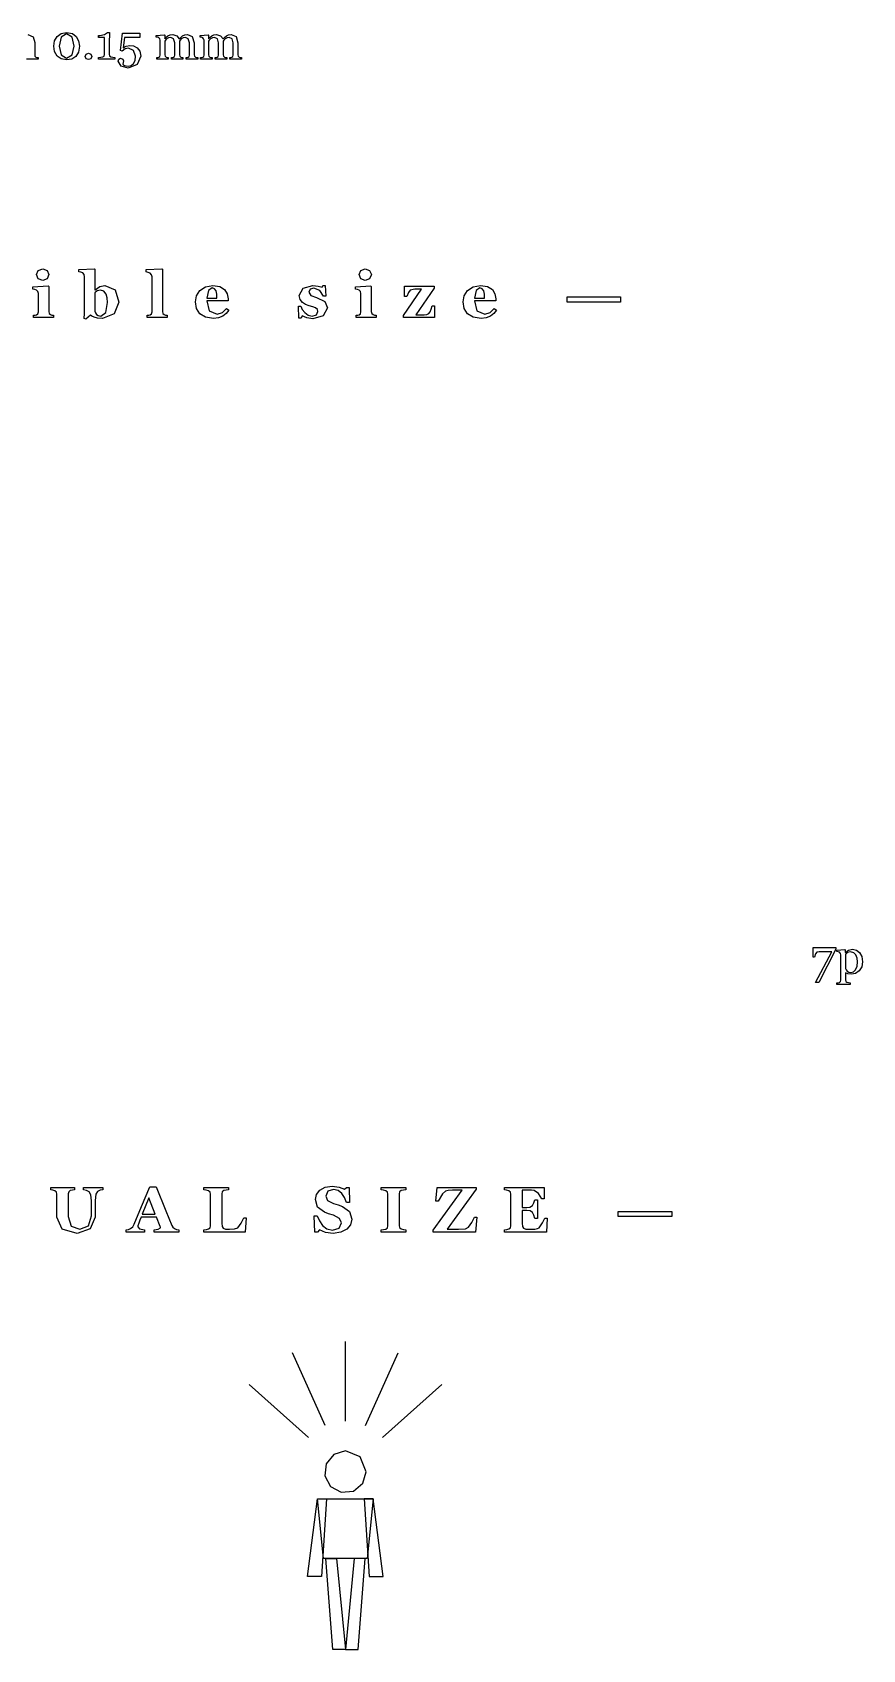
# Model space of a CAD drawing. Extents: x 0 to 118, y 2 to 170.
# Drawn here: x 74.63 to 95.5, y 42 to 82.67 of the extents above; entities that cross this region are included whole.
import ezdxf

# ---------------------------------------------------------------- set-up
doc = ezdxf.new("R2010")
doc.units = 0

msp = doc.modelspace()

# ---------------------------------------------------------------- linework, layer by layer
at = {"layer": 'Layer 1', "color": 7}
for points in [[(74.521205, 82.618322), (74.649377, 82.564002), (74.691492, 82.42057), (74.691492, 82.10746), (74.698817, 82.07267), (74.72384, 82.05252), (74.748865, 82.04397), (74.778772, 82.04032), (74.778747, 82)], [(75.737, 82.570067), (75.794982, 82.459595), (75.814507, 82.32776), (75.790707, 82.178832), (75.7254, 82.07019), (75.624083, 82.003052), (75.493467, 81.980477), (75.353085, 82.006722), (75.252987, 82.078742), (75.192562, 82.189827), (75.173037, 82.327767), (75.191962, 82.461432), (75.252387, 82.571907), (75.353095, 82.64698), (75.494087, 82.674445), (75.63752, 82.64637), (75.737007, 82.570075), (75.737, 82.570067)], [(75.679627, 82.32776), (75.629577, 82.552977), (75.49469, 82.632935), (75.35797, 82.552977), (75.307922, 82.32776), (75.35553, 82.10559), (75.49347, 82.021972), (75.631407, 82.10559), (75.679627, 82.32776), (75.679627, 82.32776)], [(76.70807, 82), (76.296693, 82), (76.296693, 82.043335), (76.353455, 82.04821), (76.407165, 82.05676), (76.435853, 82.076285), (76.446228, 82.117787), (76.446228, 82.546255), (76.29425, 82.546255), (76.29425, 82.597525), (76.32782, 82.597525), (76.445617, 82.62195), (76.52069, 82.67444), (76.57135, 82.67444), (76.5677, 82.581667), (76.56595, 82.486452), (76.56595, 82.124515), (76.5751, 82.086062), (76.602565, 82.061638), (76.654445, 82.049437), (76.708158, 82.043337), (76.70807, 82)], [(77.26593, 82.286255), (77.332458, 82.204467), (77.359315, 82.079345), (77.269593, 81.86267), (77.04193, 81.777222), (76.861268, 81.82788), (76.787415, 81.945677), (76.802665, 82), (76.849663, 82.0232), (76.905205, 82.003675), (76.92473, 81.96217), (76.91803, 81.913342), (76.907655, 81.870007), (76.92353, 81.858407), (76.949775, 81.844357), (76.988228, 81.832757), (77.041938, 81.827257), (77.11579, 81.843132), (77.174385, 81.89013), (77.213448, 81.968255), (77.226873, 82.078727), (77.178655, 82.22094), (77.052923, 82.277702), (76.96137, 82.259402), (76.885685, 82.198367), (76.844793, 82.214242), (76.896673, 82.654917), (77.333685, 82.654917), (77.333685, 82.546275), (76.94611, 82.546275), (76.914373, 82.287485), (76.986395, 82.325937), (77.08527, 82.345462), (77.177435, 82.331412), (77.265935, 82.286247), (77.26593, 82.286255)], [(78.788147, 82), (78.494567, 82), (78.494567, 82.040283), (78.522645, 82.042783), (78.54828, 82.047657), (78.573302, 82.066582), (78.581852, 82.102595), (78.581852, 82.413262), (78.552557, 82.51092), (78.480535, 82.54571), (78.424382, 82.53656), (78.376165, 82.510925), (78.346257, 82.481627), (78.328557, 82.455992), (78.328557, 82.108702), (78.335882, 82.073302), (78.360905, 82.052552), (78.38593, 82.044002), (78.415837, 82.040352), (78.415837, 82), (78.128362, 82), (78.128362, 82.040283), (78.155217, 82.042783), (78.179642, 82.047657), (78.204665, 82.066582), (78.213215, 82.102595), (78.213215, 82.413262), (78.18392, 82.51092), (78.111897, 82.54571), (78.055745, 82.535935), (78.007527, 82.510302), (77.97762, 82.479785), (77.95932, 82.45476), (77.95932, 82.10991), (77.96787, 82.07512), (77.993505, 82.053745), (78.01975, 82.044595), (78.049657, 82.04032), (78.049657, 82), (77.757297, 82), (77.757297, 82.040283), (77.785985, 82.042783), (77.81223, 82.047657), (77.837255, 82.066582), (77.845805, 82.102595), (77.845805, 82.47674), (77.836655, 82.51153), (77.81223, 82.538385), (77.783542, 82.549985), (77.748142, 82.556085), (77.748142, 82.595757), (77.94956, 82.609182), (77.95811, 82.600632), (77.95811, 82.514575), (77.962385, 82.514575), (77.999615, 82.550585), (78.04051, 82.584155), (78.09361, 82.608555), (78.16319, 82.61833), (78.263897, 82.586592), (78.324322, 82.51091), (78.362775, 82.54814), (78.40733, 82.58293), (78.461652, 82.608565), (78.531842, 82.61834), (78.652692, 82.568292), (78.697247, 82.414482), (78.697247, 82.108697), (78.704572, 82.073297), (78.729595, 82.052547), (78.757062, 82.043997), (78.78819, 82.040347), (78.788147, 82)], [(79.88922, 82), (79.595642, 82), (79.595642, 82.040283), (79.623717, 82.042783), (79.649352, 82.047657), (79.674377, 82.066582), (79.682927, 82.102595), (79.682927, 82.413262), (79.65363, 82.51092), (79.58161, 82.54571), (79.525458, 82.53656), (79.47724, 82.510925), (79.447333, 82.481627), (79.429632, 82.455992), (79.429632, 82.108702), (79.436957, 82.073302), (79.461982, 82.052552), (79.487007, 82.044002), (79.516915, 82.040352), (79.516915, 82), (79.229437, 82), (79.229437, 82.040283), (79.256295, 82.042783), (79.280695, 82.047657), (79.30572, 82.066582), (79.31427, 82.102595), (79.31427, 82.413262), (79.284972, 82.51092), (79.212953, 82.54571), (79.1568, 82.535935), (79.108582, 82.510302), (79.078675, 82.479785), (79.060375, 82.45476), (79.060375, 82.10991), (79.068925, 82.07512), (79.09456, 82.053745), (79.120805, 82.044595), (79.150712, 82.04032), (79.150712, 82), (78.858355, 82), (78.858355, 82.040283), (78.887043, 82.042783), (78.913288, 82.047657), (78.93831, 82.066582), (78.94686, 82.102595), (78.94686, 82.47674), (78.93771, 82.51153), (78.91331, 82.538385), (78.884623, 82.549985), (78.849223, 82.556085), (78.849223, 82.595757), (79.050638, 82.609182), (79.059188, 82.600632), (79.059188, 82.514575), (79.063463, 82.514575), (79.100695, 82.550585), (79.141588, 82.584155), (79.194688, 82.608555), (79.264268, 82.61833), (79.364978, 82.586592), (79.425403, 82.51091), (79.463853, 82.54814), (79.50841, 82.58293), (79.56273, 82.608565), (79.63292, 82.61834), (79.75377, 82.568292), (79.798328, 82.414482), (79.798328, 82.108697), (79.805653, 82.073297), (79.830678, 82.052547), (79.858143, 82.043997), (79.88927, 82.040347), (79.88922, 82)], [(74.778747, 82), (74.483947, 82)], [(76.130677, 82.07019), (76.105652, 82.011597), (76.047057, 81.987797), (75.987855, 82.011597), (75.96343, 82.07019), (75.987855, 82.128785), (76.047057, 82.153807), (76.105652, 82.128785), (76.130677, 82.07019), (76.130677, 82.07019)], [(75.048493, 76.582275), (75.001678, 76.479125), (74.892183, 76.437072), (74.781098, 76.479125), (74.735078, 76.582275), (74.781098, 76.685425), (74.892183, 76.728272), (75.002473, 76.685425), (75.048493, 76.582275), (75.048493, 76.582275)], [(76.80893, 75.888), (76.690705, 75.59204), (76.392365, 75.47461), (76.27176, 75.484935), (76.18686, 75.508735), (76.128143, 75.538092), (76.094025, 75.562692), (75.98056, 75.459542), (75.933748, 75.477792), (75.940098, 75.60316), (75.943273, 75.786447), (75.943273, 76.529125), (75.930573, 76.584665), (75.89804, 76.624337), (75.853608, 76.640987), (75.800445, 76.649712), (75.800445, 76.707635), (76.192413, 76.72826), (76.204313, 76.71556), (76.204313, 76.199815), (76.209063, 76.199815), (76.328083, 76.282332), (76.450275, 76.308517), (76.712908, 76.195052), (76.808918, 75.887985), (76.80893, 75.888)], [(78.0195, 75.5), (77.522002, 75.5), (77.522002, 75.557923), (77.561675, 75.561898), (77.596587, 75.569823), (77.630707, 75.5968), (77.640232, 75.644407), (77.640232, 76.523557), (77.627533, 76.5791), (77.595, 76.618772), (77.5466, 76.638597), (77.490265, 76.649697), (77.490265, 76.70762), (77.889375, 76.728245), (77.901275, 76.715545), (77.901275, 75.654695), (77.9116, 75.607087), (77.944925, 75.578522), (77.97825, 75.565822), (78.01951, 75.557897), (78.0195, 75.5)], [(83.156158, 76.582275), (83.109345, 76.479125), (82.999848, 76.437072), (82.888762, 76.479125), (82.842742, 76.582275), (82.888762, 76.685425), (82.999848, 76.728272), (83.110138, 76.685425), (83.156158, 76.582275), (83.156158, 76.582275)], [(75.164338, 75.5), (74.662873, 75.5), (74.662873, 75.557923), (74.703338, 75.561898), (74.737458, 75.569823), (74.773162, 75.5968), (74.783487, 75.644407), (74.783487, 76.106197), (74.770787, 76.1546), (74.73905, 76.188717), (74.69541, 76.206967), (74.64304, 76.218067), (74.64304, 76.276), (75.031835, 76.296625), (75.043735, 76.284725), (75.043735, 75.65472), (75.055635, 75.607112), (75.089755, 75.578547), (75.124668, 75.565848), (75.16434, 75.557923), (75.164338, 75.5)], [(76.524078, 75.878475), (76.514553, 75.994317), (76.4844, 76.0935), (76.428065, 76.161737), (76.341577, 76.187922), (76.26144, 76.172047), (76.20431, 76.125235), (76.20431, 75.663442), (76.22176, 75.62139), (76.24874, 75.581715), (76.289205, 75.549977), (76.349507, 75.539652), (76.477255, 75.627727), (76.524067, 75.87846), (76.524078, 75.878475)], [(79.57364, 75.689635), (79.506195, 75.603943), (79.417327, 75.535705), (79.309417, 75.490478), (79.184845, 75.474603), (78.98172, 75.507928), (78.841277, 75.597588), (78.757965, 75.730095), (78.730987, 75.89672), (78.760345, 76.051445), (78.845245, 76.183953), (78.980927, 76.2752), (79.165007, 76.310113), (79.347502, 76.283135), (79.46573, 76.20855), (79.531585, 76.101433), (79.55221, 75.972893), (79.55221, 75.921318), (79.015832, 75.921318), (79.078517, 75.67376), (79.277675, 75.58886), (79.411767, 75.629325), (79.51333, 75.73327), (79.57364, 75.689635)], [(79.270538, 75.99115), (79.265788, 76.088745), (79.249138, 76.17047), (79.211845, 76.226807), (79.15313, 76.245857), (79.055535, 76.183967), (79.01586, 75.987982), (79.270538, 75.99115)], [(81.67978, 75.473022), (81.529023, 75.496022), (81.415558, 75.54363), (81.391758, 75.489675), (81.329868, 75.489675), (81.319543, 75.785635), (81.377465, 75.785635), (81.417138, 75.704702), (81.480615, 75.624562), (81.565513, 75.56426), (81.668663, 75.53966), (81.77578, 75.567432), (81.811485, 75.654712), (81.79561, 75.70708), (81.751968, 75.742785), (81.683733, 75.769762), (81.593277, 75.79674), (81.500443, 75.828477), (81.421098, 75.880052), (81.363968, 75.954637), (81.342543, 76.058582), (81.43617, 76.23949), (81.682935, 76.30852), (81.815443, 76.293445), (81.917798, 76.261707), (81.934473, 76.30852), (81.994775, 76.30852), (82.007475, 76.037952), (81.95114, 76.037952), (81.855925, 76.17998), (81.710723, 76.240282), (81.614713, 76.214892), (81.5798, 76.144275), (81.630583, 76.056995), (81.774197, 76.006212), (81.982083, 75.906237), (82.04794, 75.74596), (81.945585, 75.54442), (81.679778, 75.47301), (81.67978, 75.473022)], [(83.272002, 75.5), (82.770538, 75.5), (82.770538, 75.557923), (82.811005, 75.561898), (82.845123, 75.569823), (82.88083, 75.5968), (82.891155, 75.644407), (82.891155, 76.106197), (82.878455, 76.1546), (82.846717, 76.188717), (82.803078, 76.206967), (82.75071, 76.218067), (82.75071, 76.276), (83.139502, 76.296625), (83.151402, 76.284725), (83.151402, 75.65472), (83.163302, 75.607112), (83.19742, 75.578547), (83.232332, 75.565848), (83.272005, 75.557923), (83.272002, 75.5)], [(84.739655, 75.5), (83.958893, 75.5), (83.958893, 75.554748), (84.414338, 76.214905), (84.244538, 76.212405), (84.12552, 76.193355), (84.085053, 76.135433), (84.046172, 76.027523), (83.989837, 76.027523), (83.989837, 76.286983), (84.727752, 76.286983), (84.727752, 76.237788), (84.270722, 75.572078), (84.326262, 75.571328), (84.396087, 75.570578), (84.4794, 75.572078), (84.548432, 75.577628), (84.600005, 75.599853), (84.63095, 75.643493), (84.657927, 75.712525), (84.68332, 75.795838), (84.739655, 75.795838), (84.739655, 75.5)], [(86.301727, 75.689635), (86.234282, 75.603943), (86.145417, 75.535705), (86.037505, 75.490478), (85.912932, 75.474603), (85.709807, 75.507928), (85.569367, 75.597588), (85.486052, 75.730095), (85.459075, 75.89672), (85.488435, 76.051445), (85.573332, 76.183953), (85.709015, 76.2752), (85.893097, 76.310113), (86.075592, 76.283135), (86.193817, 76.20855), (86.259675, 76.101433), (86.2803, 75.972893), (86.2803, 75.921318), (85.743922, 75.921318), (85.806605, 75.67376), (86.005762, 75.58886), (86.139857, 75.629325), (86.24142, 75.73327), (86.301727, 75.689635)], [(85.998627, 75.99115), (85.993877, 76.088745), (85.977227, 76.17047), (85.939935, 76.226807), (85.88122, 76.245857), (85.783625, 76.183967), (85.743952, 75.987982), (85.998627, 75.99115)], [(89.418733, 75.891175), (88.076995, 75.891175), (88.076995, 76.020507), (89.418733, 76.020507), (89.418733, 75.891175)], [(94.830933, 59.615235), (94.395753, 58.777222), (94.319457, 58.777222), (94.729005, 59.552367), (94.489135, 59.552367), (94.406128, 59.551117), (94.351198, 59.539517), (94.317018, 59.498625), (94.294443, 59.415617), (94.257213, 59.415617), (94.257213, 59.654875), (94.830943, 59.654875), (94.830933, 59.615235)], [(95.424805, 59.530395), (95.480348, 59.430908), (95.500498, 59.302125), (95.476698, 59.17151), (95.41383, 59.07141), (95.322888, 59.006715), (95.216688, 58.98414), (95.127575, 58.99634), (95.070813, 59.025028), (95.065938, 59.025028), (95.065938, 58.844363), (95.074488, 58.807743), (95.100733, 58.786393), (95.142238, 58.776018), (95.187403, 58.769918), (95.187403, 58.729025), (94.8511, 58.729025), (94.8511, 58.769918), (94.88772, 58.772968), (94.919458, 58.779068), (94.945093, 58.800418), (94.952418, 58.836428), (94.952418, 59.476688), (94.943268, 59.512088), (94.919468, 59.539553), (94.88895, 59.550528), (94.85111, 59.556028), (94.85111, 59.5957), (95.056188, 59.609125), (95.064738, 59.6018), (95.064738, 59.53405), (95.069613, 59.5328), (95.148347, 59.593835), (95.241732, 59.618235), (95.34427, 59.594435), (95.424837, 59.530348), (95.424805, 59.530395)], [(95.325318, 59.097657), (95.361328, 59.185547), (95.372928, 59.29724), (95.363153, 59.389405), (95.332635, 59.471193), (95.278313, 59.528565), (95.197748, 59.55054), (95.120843, 59.53039), (95.06591, 59.483392), (95.06591, 59.127557), (95.08361, 59.09338), (95.111688, 59.06286), (95.15258, 59.037837), (95.206293, 59.028687), (95.27221, 59.046387), (95.32531, 59.097657), (95.325318, 59.097657)], [(76.406097, 53.564025), (76.339447, 53.552925), (76.267242, 53.52436), (76.224395, 53.45295), (76.212495, 53.298225), (76.212495, 52.87928), (76.087128, 52.581733), (75.755463, 52.469063), (75.383333, 52.577768), (75.251618, 52.880868), (75.251618, 53.456918), (75.240518, 53.504525), (75.20005, 53.54023), (75.14927, 53.55688), (75.100075, 53.565605), (75.100075, 53.625907), (75.690408, 53.625907), (75.690408, 53.565605), (75.638833, 53.559255), (75.58567, 53.546555), (75.545205, 53.514817), (75.53488, 53.46483), (75.53488, 52.896712), (75.60867, 52.653122), (75.822905, 52.57695), (76.039518, 52.661057), (76.11807, 52.908615), (76.11807, 53.290267), (76.103795, 53.441817), (76.061743, 53.514817), (75.989538, 53.546555), (75.918128, 53.564005), (75.918128, 53.625895), (76.406103, 53.625895), (76.406097, 53.564025)], [(78.310942, 52.5), (77.697603, 52.5), (77.697603, 52.56189), (77.79837, 52.576965), (77.856293, 52.60791), (77.854793, 52.622185), (77.848443, 52.64361), (77.752435, 52.876887), (77.36364, 52.876887), (77.33349, 52.800715), (77.305718, 52.722957), (77.287468, 52.658687), (77.284968, 52.630915), (77.323055, 52.587275), (77.451595, 52.561885), (77.451595, 52.5), (76.989803, 52.5), (76.989803, 52.56189), (77.048518, 52.569815), (77.100888, 52.588865), (77.155635, 52.635677), (77.19372, 52.701535), (77.377803, 53.148253), (77.582515, 53.641783), (77.741208, 53.641783), (77.984798, 53.037168), (78.13476, 52.669005), (78.160945, 52.625363), (78.206173, 52.588865), (78.257748, 52.569815), (78.310908, 52.56189), (78.310942, 52.5)], [(77.719817, 52.955445), (77.556365, 53.363282), (77.395295, 52.955445), (77.719817, 52.955445)], [(80.005522, 52.861023), (79.983297, 52.5), (78.946247, 52.5), (78.946247, 52.56189), (79.011312, 52.56904), (79.060507, 52.579365), (79.10018, 52.61031), (79.11128, 52.661092), (79.11128, 53.455343), (79.102555, 53.502155), (79.060502, 53.536275), (79.000992, 53.553725), (78.946242, 53.56405), (78.946242, 53.62594), (79.564347, 53.62594), (79.564347, 53.56405), (79.504045, 53.5569), (79.444535, 53.545), (79.403275, 53.512467), (79.39295, 53.463275), (79.39295, 52.72298), (79.4001, 52.64046), (79.427872, 52.596025), (79.485, 52.5762), (79.587357, 52.572225), (79.710342, 52.579375), (79.79683, 52.6127), (79.87935, 52.726165), (79.947587, 52.861053), (80.005522, 52.861023)], [(82.194977, 52.469848), (82.002167, 52.49524), (81.85141, 52.555543), (81.796662, 52.5), (81.729217, 52.5), (81.718892, 52.907043), (81.78713, 52.907043), (81.845845, 52.78485), (81.928365, 52.6698), (82.036275, 52.583313), (82.176718, 52.549988), (82.341758, 52.602355), (82.399678, 52.735658), (82.350485, 52.845948), (82.199728, 52.923705), (82.076743, 52.96338), (81.972005, 53.000673), (81.803, 53.130005), (81.74825, 53.318055), (81.776815, 53.444215), (81.860128, 53.55371), (81.994223, 53.627503), (82.171958, 53.656068), (82.34731, 53.629883), (82.47585, 53.578308), (82.524253, 53.625915), (82.593283, 53.625915), (82.599633, 53.241883), (82.531395, 53.241883), (82.47506, 53.368043), (82.407615, 53.475953), (82.317955, 53.54895), (82.198938, 53.57672), (82.058495, 53.52832), (82.00454, 53.408508), (82.051353, 53.298218), (82.198938, 53.22284), (82.318748, 53.183168), (82.427453, 53.14508), (82.602013, 53.022095), (82.662315, 52.82849), (82.628198, 52.687255), (82.536155, 52.573793), (82.389368, 52.496825), (82.19497, 52.469848), (82.194977, 52.469848)], [(84.022065, 52.5), (83.397612, 52.5), (83.397612, 52.56189), (83.460297, 52.56664), (83.51822, 52.576165), (83.557892, 52.60711), (83.568992, 52.657098), (83.568992, 53.455315), (83.558667, 53.502923), (83.518203, 53.536248), (83.461865, 53.552123), (83.397595, 53.564023), (83.397595, 53.625913), (84.022048, 53.625913), (84.022048, 53.564023), (83.962538, 53.556873), (83.902235, 53.544973), (83.860975, 53.51244), (83.85065, 53.463248), (83.85065, 52.665823), (83.860975, 52.616628), (83.902235, 52.584098), (83.956983, 52.569823), (84.022048, 52.561898), (84.022065, 52.5)], [(85.805512, 52.880065), (85.767425, 52.5), (84.71054, 52.5), (84.71054, 52.5484), (85.43814, 53.552918), (85.191375, 53.552918), (85.082673, 53.548168), (85.01999, 53.530718), (84.94461, 53.463275), (84.83432, 53.282365), (84.77005, 53.282365), (84.804963, 53.625933), (85.784088, 53.625933), (85.784088, 53.577533), (85.056488, 52.573015), (85.339753, 52.573015), (85.52066, 52.58334), (85.591278, 52.62222), (85.67459, 52.742033), (85.746003, 52.880093), (85.805512, 52.880065)], [(87.49533, 53.338685), (87.435027, 53.338685), (87.355682, 53.46881), (87.243805, 53.54657), (87.177155, 53.55292), (87.10733, 53.55442), (86.943877, 53.55442), (86.943877, 53.119605), (87.059722, 53.119605), (87.139067, 53.12993), (87.204132, 53.169602), (87.24063, 53.233872), (87.26523, 53.314012), (87.325532, 53.314012), (87.325532, 52.844285), (87.26523, 52.844285), (87.24063, 52.927597), (87.204132, 52.997422), (87.142242, 53.036302), (87.059722, 53.047402), (86.943877, 53.047402), (86.943877, 52.72288), (86.951027, 52.641947), (86.97959, 52.59672), (87.033547, 52.576895), (87.127967, 52.572145), (87.194617, 52.572895), (87.262855, 52.577645), (87.324745, 52.589545), (87.368385, 52.612545), (87.454077, 52.73077), (87.516762, 52.850582), (87.574685, 52.850582), (87.553252, 52.5), (86.497163, 52.5), (86.497163, 52.56189), (86.557465, 52.56824), (86.61142, 52.57934), (86.651885, 52.61108), (86.66221, 52.661068), (86.66221, 53.455318), (86.653485, 53.50213), (86.611433, 53.53625), (86.55351, 53.5537), (86.497175, 53.564025), (86.497175, 53.625915), (87.495342, 53.625915), (87.49533, 53.338685)], [(90.701202, 52.891175), (89.359467, 52.891175), (89.359467, 53.020508), (90.701202, 53.020508), (90.701202, 52.891175)], [(82.5, 47.75), (82.5, 49.75)], [(81.990299, 47.641361), (81.174779, 49.467539)], [(83.009701, 47.641361), (83.825221, 49.467539)], [(81.569196, 47.334329), (80.07991, 48.669254)], [(83.430804, 47.334329), (84.92009, 48.669254)], [(82.5, 47), (82.208326, 46.911522), (82.014963, 46.675909), (81.985088, 46.372578), (82.128769, 46.103769), (82.397578, 45.960088), (82.700909, 45.989963), (82.936522, 46.183326), (83.025, 46.475), (82.871231, 46.846231), (82.5, 47), (82.5, 47)]]:
    msp.add_lwpolyline(points, dxfattribs=at)
for points in [[(81.8, 45.7925), (82.025, 45.7925), (81.9, 43.8425), (81.55, 43.8425), (81.8, 45.7925)], [(81.8, 45.7925), (83.2, 45.7925), (83.05, 44.2925), (81.95, 44.2925), (81.8, 45.7925)], [(83.2, 45.7925), (82.975, 45.7925), (83.1, 43.8425), (83.45, 43.8425), (83.2, 45.7925)], [(82.005, 44.2925), (82.28, 44.2925), (82.5, 42), (82.181, 42), (82.005, 44.2925)], [(82.995, 44.2925), (82.72, 44.2925), (82.5, 42), (82.819, 42), (82.995, 44.2925)]]:
    msp.add_lwpolyline(points, close=True, dxfattribs=at)

doc.saveas('drawing.dxf')
